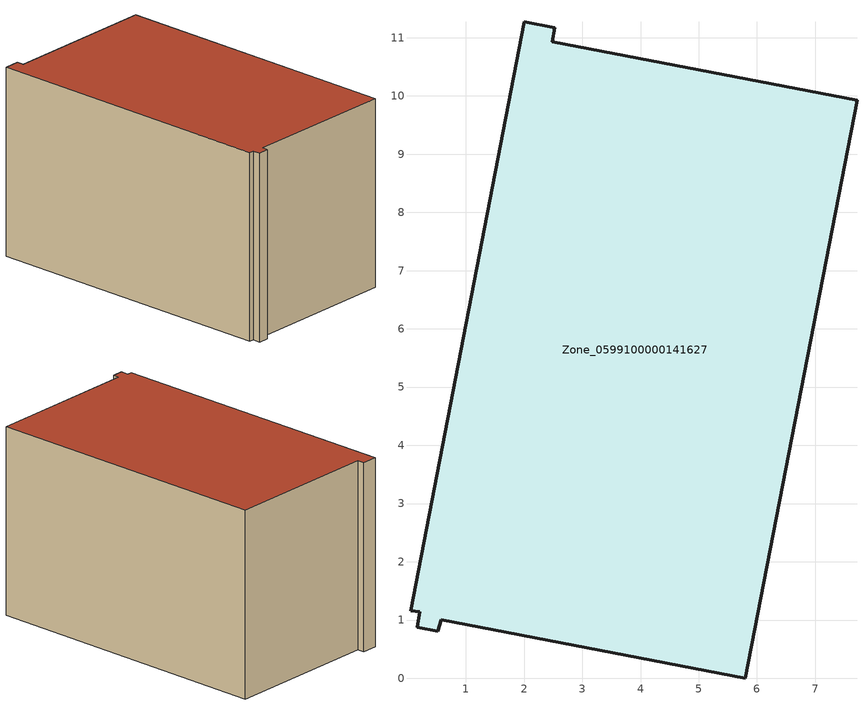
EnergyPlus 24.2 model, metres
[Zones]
Zone_0599100000141627
 floor ground (C_G): 0.21,1.14 0.05,1.16 2,11.27 2.53,11.17 2.48,10.94 7.72,9.93 5.8,0 0.58,1 0.52,0.8 0.16,0.87 z0
 wall outside (C_F): 2.53,11.17 2,11.27 0.05,1.16 0.21,1.14 0.16,0.87 0.52,0.8 0.58,1 5.8,0 7.72,9.93 2.48,10.94 2.53,11.17 z0:6.47
 roof outside (C_R): 0.05,1.16 0.21,1.14 0.16,0.87 0.52,0.8 0.58,1 5.8,0 7.72,9.93 2.48,10.94 2.53,11.17 2,11.27 z6.47
[BUILDING]
Pand.0599100000141627: North Axis=0; Terrain=City; Loads Convergence Tolerance Value=0.04; Temperature Convergence Tolerance Value=0.4; Solar Distribution=FullExterior; Maximum Number of Warmup Days=25; Minimum Number of Warmup Days=1
[Site:Location]
Rotterdam.The.Hague.AP_ZH_NLD Design_Conditions: Latitude=51.96; Longitude=4.45; Time Zone=1; Elevation=-4.5
[SITE:GROUNDTEMPERATURE:BUILDINGSURFACE]
18, 18, 18, 18, 18, 18, 18, 18, 18, 18, 18, 18
[MATERIAL] Thermal Absorptance=0.9; Solar Absorptance=0.7; Visible Absorptance=0.7
Name | Roughness | Thickness | Conductivity | Density | Specific Heat
G.TC.1992-2005 | MediumSmooth | 0.15 | 0.06 | 540 | 1210
F.TC.1992-2005 | Rough | 0.3 | 0.12 | 1920 | 840
R.TC.1992-2005 | MediumRough | 0.2 | 0.08 | 1500 | 1000
[CONSTRUCTION]
C_G: G.TC.1992-2005
C_F: F.TC.1992-2005
C_R: R.TC.1992-2005
[ZONE]
Zone_0599100000141627: Type=1; Multiplier=1; Ceiling Height=Autocalculate; Volume=Autocalculate; Floor Area=autocalculate; Part of Total Floor Area=Yes
[ZONEINFILTRATION:DESIGNFLOWRATE]
Infil_Zone_0599100000141627: Zone or ZoneList or Space or SpaceList=Zone_0599100000141627; Schedule=AlwaysOn; Design Flow Rate Calculation Method=Flow/Area; Flow Rate per Floor Area=0.0015; Constant Term Coefficient=1; Temperature Term Coefficient=0; Velocity Term Coefficient=0; Velocity Squared Term Coefficient=0
[HVACTEMPLATE:ZONE:IDEALLOADSAIRSYSTEM]
Zone_0599100000141627: Maximum Heating Supply Air Temperature=50; Minimum Cooling Supply Air Temperature=13; Maximum Heating Supply Air Humidity Ratio=0.0156; Minimum Cooling Supply Air Humidity Ratio=0.0077; Heating Limit=NoLimit; Cooling Limit=NoLimit; Dehumidification Control Type=ConstantSensibleHeatRatio; Cooling Sensible Heat Ratio=0.7; Dehumidification Setpoint=60; Humidification Control Type=None; Humidification Setpoint=30; Outdoor Air Method=None; Outdoor Air Flow Rate per Person=0.00944; Outdoor Air Flow Rate per Zone Floor Area=0; Outdoor Air Flow Rate per Zone=0; Demand Controlled Ventilation Type=None; Outdoor Air Economizer Type=NoEconomizer; Heat Recovery Type=None; Sensible Heat Recovery Effectiveness=0.7; Latent Heat Recovery Effectiveness=0.65
[ZONECONTROL:THERMOSTAT]
ThermostatControl_Zone_0599100000141627: Zone or ZoneList=Zone_0599100000141627; Control Type Schedule=DualSetpointControlType; Control 1=Thermostat_Zone_0599100000141627; Temperature Difference Between Cutout And Setpoint=0
[THERMOSTATSETPOINT:DUALSETPOINT]
Thermostat_Zone_0599100000141627: Heating Setpoint Temperature Schedule=HeatingSetpoint_Zone_0599100000141627; Cooling Setpoint Temperature Schedule=CoolingSetpoint_Zone_0599100000141627
[SCHEDULE:COMPACT]
HeatingSetpoint_Zone_0599100000141627: Through: 12/31, For: AllDays, Until: 24:00, 21
CoolingSetpoint_Zone_0599100000141627: Through: 12/31, For: AllDays, Until: 24:00, 24
DualSetpointControlType: Through: 12/31, For: AllDays, Until: 24:00, 4
AlwaysOn: Through: 12/31, For: AllDays, Until: 24:00, 1
